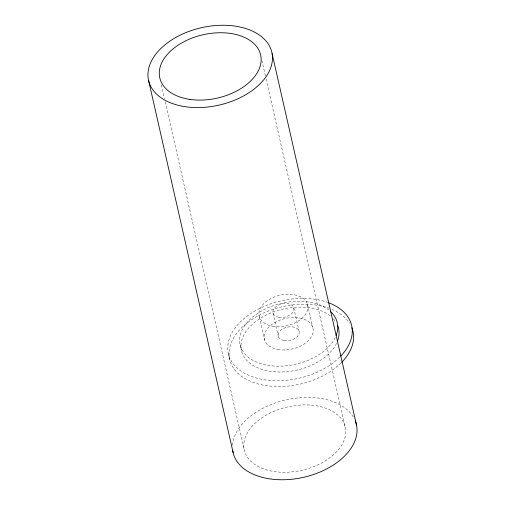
<?xml version="1.0" encoding="UTF-8"?>
<svg xmlns="http://www.w3.org/2000/svg" width="505" height="505" viewBox="0 0 505 505"><rect width="100%" height="100%" fill="white"/><g stroke="black" fill="none" stroke-linecap="round" stroke-linejoin="round"><path stroke-width="0.38" stroke-dasharray="2.52 1.89" d="M261.88 60.455L265.377 75.832M266.078 78.913L345.395 428.019A51.725 32.478 -12.8 0 1 274.48 471.575A51.725 32.478 -12.8 0 1 264.45 416.189A51.725 32.478 -12.8 0 1 345.395 428.019M307.476 304.212L312.765 327.474M293.771 307.785L299.055 331.046M273.028 313.201L278.312 336.456M259.324 316.774L264.607 340.035M240.14 344.89L241.459 350.704M228.386 353.702L229.712 359.516M161.373 84.903L164.523 98.74M165.217 101.821L244.357 450.157M339.764 357.085A63.22 39.699 -12.8 0 1 252.519 376.806A63.22 39.699 -12.8 0 1 240.323 321.969A63.22 39.699 -12.8 0 1 327.6 302.369M336.551 343.324A49.806 31.278 -12.8 0 1 265.03 370.266A49.806 31.278 -12.8 0 1 253.996 322.859A49.806 31.278 -12.8 0 1 330.175 315.922M333.357 318.857A49.806 31.278 -12.8 0 1 335.875 322.114M335.232 337.51A49.806 31.278 -12.8 0 1 263.711 364.452A49.806 31.278 -12.8 0 1 252.677 317.045A49.806 31.278 -12.8 0 1 328.85 310.102M341.09 362.906A63.22 39.699 -12.8 0 1 253.838 382.62A63.22 39.699 -12.8 0 1 241.643 327.789A63.22 39.699 -12.8 0 1 328.919 308.183M331.93 309.35A63.22 39.699 -12.8 0 1 349.542 323.232M232.559 445.309A63.22 39.699 -12.8 0 1 286.733 399.714A63.22 39.699 -12.8 0 1 354.251 418.639M277.864 349.46A24.903 15.636 -12.8 0 0 313.163 329.393A24.903 15.636 -12.8 0 0 275.029 322.405A24.903 15.636 -12.8 0 0 277.864 349.46M272.574 326.198A24.903 15.636 -12.8 0 0 307.873 306.131A24.903 15.636 -12.8 0 0 269.746 299.143A24.903 15.636 -12.8 0 0 272.574 326.198M278.735 317.26A10.725 6.735 -12.8 0 0 293.942 308.612A10.725 6.735 -12.8 0 0 277.516 305.601A10.725 6.735 -12.8 0 0 278.735 317.26M284.025 340.522A10.725 6.735 -12.8 0 0 299.225 331.873A10.725 6.735 -12.8 0 0 282.8 328.862A10.725 6.735 -12.8 0 0 284.025 340.522"/><path stroke-width="0.76" d="M272.081 53.492A63.22 39.699 -12.8 0 1 185.417 106.725A63.22 39.699 -12.8 0 1 173.152 39.03A63.22 39.699 -12.8 0 1 272.081 53.492L356.644 425.671M148.603 80.554L233.159 452.726M328.824 302.817A63.22 39.699 -12.8 0 1 340.679 356.158M337.428 341.317A49.806 31.278 -12.8 0 0 338.748 329.386L338.306 327.492A49.806 31.278 -12.8 0 0 337.681 325.643M330.529 311.528A49.806 31.278 -12.8 0 1 336.109 335.497M351.84 327.707A63.22 39.699 -12.8 0 1 341.55 362.438M355.286 420.917A63.22 39.699 -12.8 0 1 304.73 477.036A63.22 39.699 -12.8 0 1 232.717 450.296M189.924 99.397A51.725 32.478 -12.8 0 0 260.832 55.84A51.725 32.478 -12.8 0 0 179.894 44.011A51.725 32.478 -12.8 0 0 189.924 99.397"/></g></svg>
